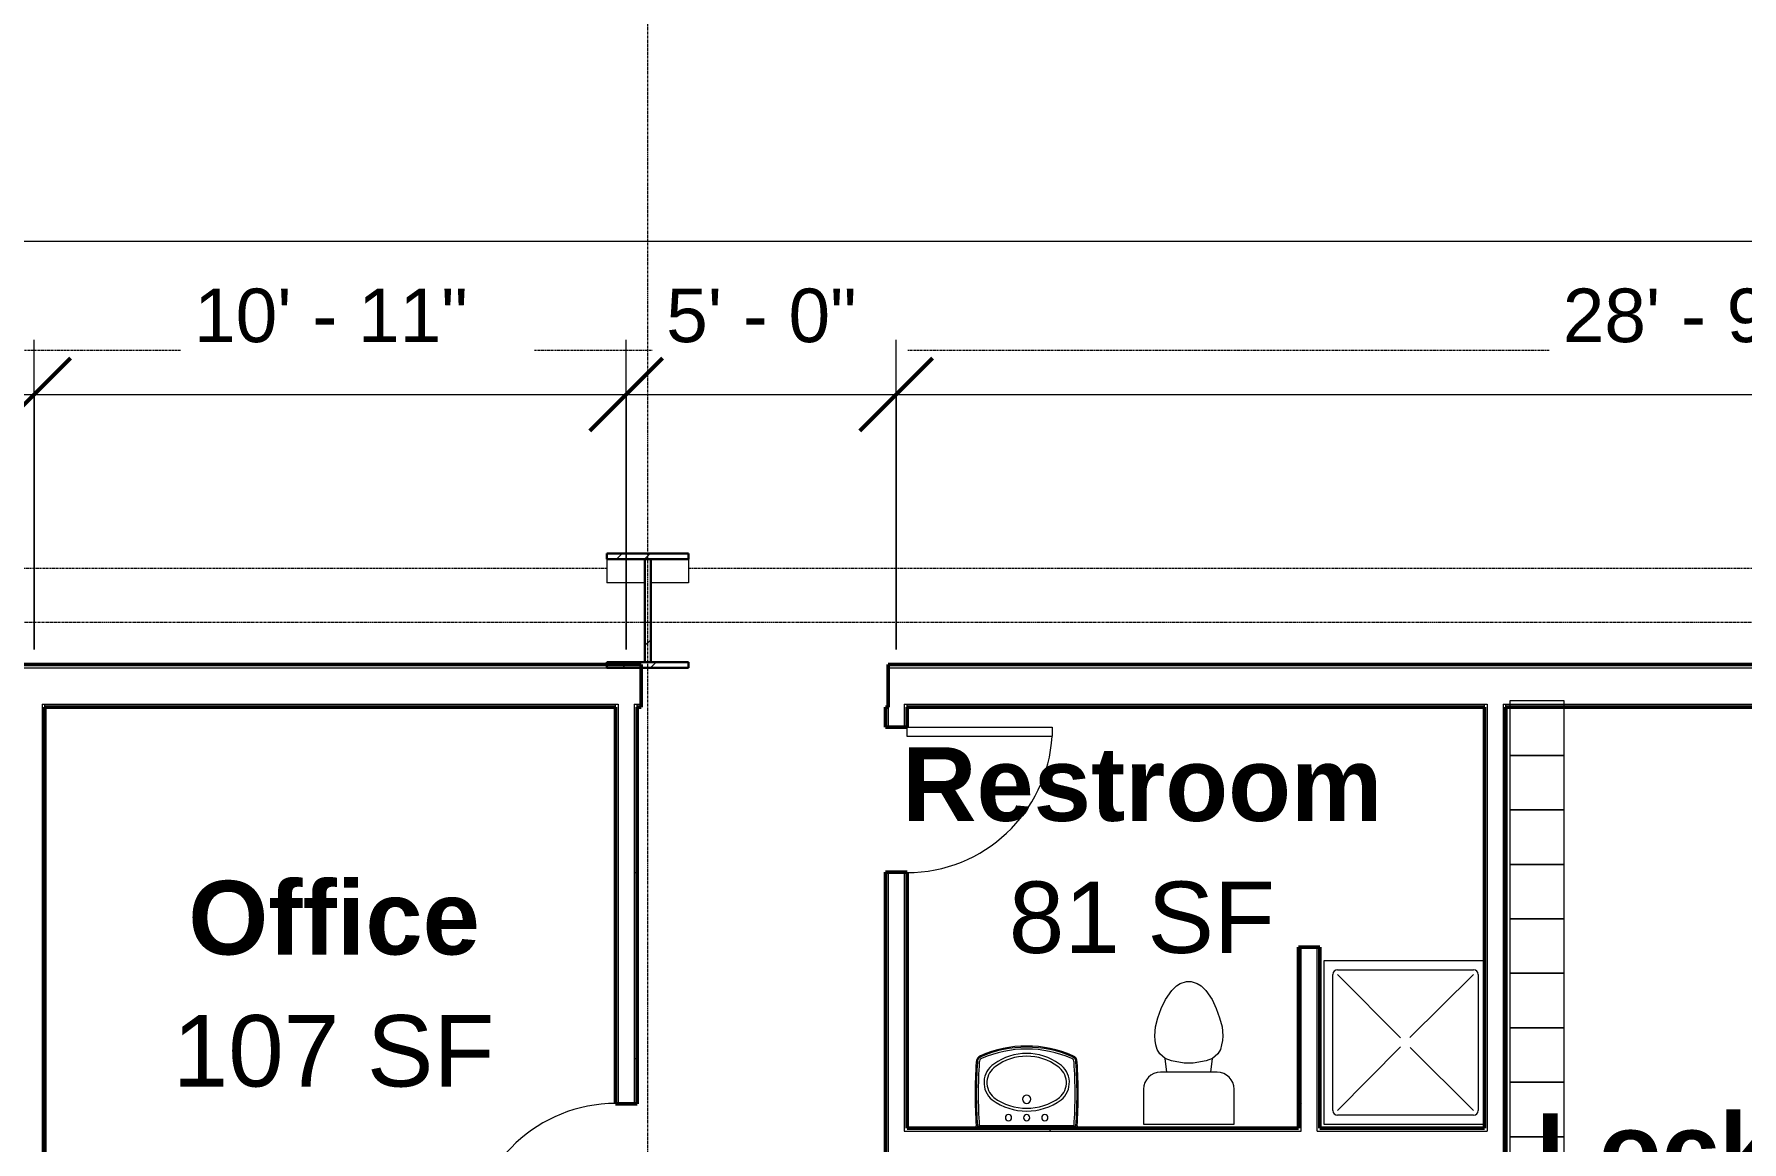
# Model space of a CAD drawing. Header units: inches. Extents: x 21806 to 26875, y -23174 to -20350.
# Drawn here: x 24977.1 to 25353.5, y -22464.4 to -22220.4 of the extents above; entities that cross this region are included whole.
import ezdxf

# ---------------------------------------------------------------- set-up
doc = ezdxf.new("R2010")
doc.units = ezdxf.units.IN
doc.header["$MEASUREMENT"] = 0
doc.linetypes.add('Dash 1_16_', pattern=[0.125, 0.0625, -0.0625])
doc.linetypes.add('Grid Line 1_2_', pattern=[0.875, 0.5, -0.125, 0.125, -0.125])
for name, color, linetype, lineweight in [('A-ANNO-DIMS', 211, 'Continuous', 9), ('A-ANNO-DIMS-128', 211, 'Continuous', 9), ('A-DOOR', 31, 'Continuous', 13), ('A-FLOR', 192, 'Continuous', 13), ('A-FLOR-CLRS', 90, 'Dash 1_16_', 9), ('A-WALL', 113, 'Continuous', 13), ('A-WALL-PATT', 111, 'Continuous', 50), ('I-FURN', 30, 'Continuous', 9), ('I-WALL', 2, 'Continuous', 13), ('L-SITE-WALL', 31, 'Continuous', 13), ('M-AREA-IDEN', 171, 'Continuous', 9), ('P-SANR-FIXT', 6, 'Continuous', 9), ('S-COLS', 52, 'Continuous', 9), ('S-GRID', 1, 'Continuous', 9)]:
    doc.layers.add(name, color=color, linetype=linetype, lineweight=lineweight)
doc.styles.add('Arial', font='arial.ttf', dxfattribs={"height": 11.802395})
doc.styles.add('Arial_2', font='arial.ttf', dxfattribs={"height": 15.736527})
doc.styles.add('Arial_B_1', font='arialbd.ttf', dxfattribs={"height": 16.236099})
doc.dimstyles.new('Linear_-_3_32__Arial_1', dxfattribs={"dimscale": 12, "dimtxt": 12, "dimasz": 1.333333, "dimexe": 1, "dimexo": 0.666667, "dimgap": 0.666667, "dimtad": 1, "dimdec": 0, "dimzin": 1, "dimdsep": 46, "dimlunit": 4, "dimtxsty": 'Arial', "dimblk1": 'OBLIQUE', "dimblk2": 'OBLIQUE', "dimsah": 1, "dimcen": 0.09, "dimdle": 1, "dimazin": 0, "dimtfac": 1, "dimtdec": 4, "dimtix": 1, "dimtmove": 0, "dimatfit": 3, "dimfxl": 1, "dimtvp": 1, "dimtfill": 1, "dimfrac": 2, "dimtolj": 1, "dimtzin": 0, "dimarcsym": 2})
doc.dimstyles.new('Linear_-_3_32__Arial_2', dxfattribs={"dimscale": 12, "dimtxt": 12, "dimasz": 1.333333, "dimexe": 1, "dimexo": 0.666667, "dimgap": 0.666667, "dimtad": 1, "dimdec": 0, "dimzin": 1, "dimdsep": 46, "dimlunit": 4, "dimtxsty": 'Arial', "dimblk1": 'OBLIQUE', "dimblk2": 'OBLIQUE', "dimsah": 1, "dimcen": 0.09, "dimdle": 1, "dimazin": 0, "dimtfac": 1, "dimtdec": 4, "dimtix": 1, "dimtmove": 0, "dimatfit": 3, "dimfxl": 1, "dimtvp": 1, "dimtfill": 1, "dimfrac": 2, "dimtolj": 1, "dimtzin": 0, "dimarcsym": 2})
pattern_1 = [(45, (0, 0), (-12.6713535, 12.6713535), []), (45, (0, 19.2), (-12.6713535, 12.6713535), [])]
pattern_2 = [(0, (0, 0), (40.96, 10.24), [1.69, -29.03, 1.69, -29.03, -163.84]), (0, (0, 0), (40.96, 10.24), [-61.44, 1.69, -59.75, 1.69, -29.03, -71.68]), (0, (0, 0), (40.96, 10.24), [-153.6, 1.69, -18.79, 1.69, -49.51]), (120, (15.36, 5.12), (-29.3481, 30.3524005), [1.69, -29.03, 1.69, -29.03, -163.84]), (120, (15.36, 5.12), (-29.3481, 30.3524005), [-61.44, 1.69, -59.75, 1.69, -29.03, -71.68]), (120, (15.36, 5.12), (-29.3481, 30.3524005), [-153.6, 1.69, -18.79, 1.69, -49.51]), (240, (20.48, 25.6), (-11.6119, -40.5924005), [1.69, -29.03, 1.69, -29.03, -163.84]), (240, (20.48, 25.6), (-11.6119, -40.5924005), [-61.44, 1.69, -59.75, 1.69, -29.03, -71.68]), (240, (20.48, 25.6), (-11.6119, -40.5924005), [-153.6, 1.69, -18.79, 1.69, -49.51])]

# ---------------------------------------------------------------- blocks, each defined once
blk = doc.blocks.new('Locker-Double S_Floor Plan20')
at = {"layer": 'I-FURN', "color": 7}
for p, q in [((12, 12), (0, 12)), ((0, 12), (0, 0)), ((12, 0), (12, 12)), ((0, 0), (12, 0))]:
    blk.add_line(p, q, dxfattribs=at)
blk = doc.blocks.new('Locker-Double S_Floor Plan21')
at = {"layer": 'I-FURN', "color": 7}
for p, q in [((12, 12), (0, 12)), ((0, 12), (0, 0)), ((12, 0), (12, 12)), ((0, 0), (12, 0))]:
    blk.add_line(p, q, dxfattribs=at)
blk = doc.blocks.new('Locker-Double S_Floor Plan40')
at = {"layer": 'I-FURN', "color": 7}
for p, q in [((12, 12), (0, 12)), ((0, 12), (0, 0)), ((12, 0), (12, 12)), ((0, 0), (12, 0))]:
    blk.add_line(p, q, dxfattribs=at)
blk = doc.blocks.new('Locker-Double S_Floor Plan41')
at = {"layer": 'I-FURN', "color": 7}
for p, q in [((12, 12), (0, 12)), ((0, 12), (0, 0)), ((12, 0), (12, 12)), ((0, 0), (12, 0))]:
    blk.add_line(p, q, dxfattribs=at)
blk = doc.blocks.new('Locker-Double S_Floor Plan42')
at = {"layer": 'I-FURN', "color": 7}
for p, q in [((12, 12), (0, 12)), ((0, 12), (0, 0)), ((12, 0), (12, 12)), ((0, 0), (12, 0))]:
    blk.add_line(p, q, dxfattribs=at)
blk = doc.blocks.new('Locker-Double S_Floor Plan43')
at = {"layer": 'I-FURN', "color": 7}
for p, q in [((12, 12), (0, 12)), ((0, 12), (0, 0)), ((12, 0), (12, 12)), ((0, 0), (12, 0))]:
    blk.add_line(p, q, dxfattribs=at)
blk = doc.blocks.new('Locker-Double S_Floor Plan44')
at = {"layer": 'I-FURN', "color": 7}
for p, q in [((12, 12), (0, 12)), ((0, 12), (0, 0)), ((12, 0), (12, 12)), ((0, 0), (12, 0))]:
    blk.add_line(p, q, dxfattribs=at)
blk = doc.blocks.new('Locker-Double S_Floor Plan45')
at = {"layer": 'I-FURN', "color": 7}
for p, q in [((12, 12), (0, 12)), ((0, 12), (0, 0)), ((12, 0), (12, 12)), ((0, 0), (12, 0))]:
    blk.add_line(p, q, dxfattribs=at)
blk = doc.blocks.new('Locker-Double S_Floor Plan46')
at = {"layer": 'I-FURN', "color": 7}
for p, q in [((12, 12), (0, 12)), ((0, 12), (0, 0)), ((12, 0), (12, 12)), ((0, 0), (12, 0))]:
    blk.add_line(p, q, dxfattribs=at)
blk = doc.blocks.new('Locker Rooms_Ryan_ifc-1-First Floor Plan')
at = {"lineweight": 9}
for name, p in [('Locker-Double S_Floor Plan46', (25302.39, -22379.3)), ('Locker-Double S_Floor Plan41', (25302.39, -22391.3)), ('Locker-Double S_Floor Plan42', (25302.39, -22403.3)), ('Locker-Double S_Floor Plan43', (25302.39, -22415.3)), ('Locker-Double S_Floor Plan44', (25302.39, -22427.3)), ('Locker-Double S_Floor Plan45', (25302.39, -22439.3)), ('Locker-Double S_Floor Plan40', (25302.39, -22451.3)), ('Locker-Double S_Floor Plan20', (25302.39, -22463.3)), ('Locker-Double S_Floor Plan21', (25302.39, -22475.3))]:
    blk.add_blockref(name, p, dxfattribs=at)
blk = doc.blocks.new('Single-Flush - 32_ x 84_-460923-First Floor Plan')
at = {"layer": 'A-DOOR', "lineweight": 20}
for p, q in [((14, -2.37), (14, -34.38)), ((16, -2.37), (14, -2.37)), ((16, -2.37), (16, -34.38)), ((16, -34.38), (14, -34.38))]:
    blk.add_line(p, q, dxfattribs=at)
at = {"layer": 'A-DOOR', "lineweight": 9}
blk.add_arc((16, -2.37), 32.07, 180, 266.4241, dxfattribs=at)
blk = doc.blocks.new('Toilet-Domestic-3D - Toilet-Domestic-3D-489637-First Floor Plan')
at = {"layer": 'P-SANR-FIXT'}
for p, q in [((-2.74, 11), (-1.87, 11.5)), ((-1.87, 11.5), (-0.5, 12)), ((-0.5, 12), (0.5, 12)), ((0.5, 12), (1.87, 11.5)), ((1.87, 11.5), (2.74, 11)), ((-6.06, 6), (-5.13, 8)), ((-5.13, 8), (-3.74, 10)), ((-3.74, 10), (-2.74, 11)), ((2.74, 11), (3.74, 10)), ((3.74, 10), (5.13, 8)), ((5.13, 8), (6.06, 6)), ((-7.33, 1.99), (-6.79, 4)), ((-6.79, 4), (-6.06, 6)), ((6.06, 6), (6.79, 4)), ((6.79, 4), (7.33, 1.99)), ((-7.5, 0), (-7.33, 1.99)), ((7.33, 1.99), (7.5, 0)), ((-7.41, -1), (-7.5, 0)), ((-7.24, -2), (-7.41, -1)), ((-6.97, -3), (-7.24, -2)), ((-6.4, -4), (-6.97, -3)), ((6.97, -3), (6.4, -4)), ((7.24, -2), (6.97, -3)), ((7.41, -1), (7.24, -2)), ((7.5, 0), (7.41, -1)), ((-5.21, -5), (-6.4, -4)), ((-3.84, -5.5), (-5.21, -5)), ((-4.86, -8.02), (-5.21, -5)), ((-1, -6), (-3.84, -5.5)), ((1, -6), (-1, -6)), ((3.84, -5.5), (1, -6)), ((5.21, -5), (3.84, -5.5)), ((4.86, -8.02), (5.21, -5)), ((6.4, -4), (5.21, -5)), ((6.25, -8.02), (-6.25, -8.02)), ((-9.98, -11.75), (-9.98, -19.48)), ((9.98, -19.48), (9.98, -11.75)), ((-9.98, -19.48), (9.98, -19.48))]:
    blk.add_line(p, q, dxfattribs=at)
for centre, start, end in [((-6.25, -11.75), 90, 180), ((6.25, -11.75), 0, 90)]:
    blk.add_arc(centre, 3.73, start, end, dxfattribs=at)
blk = doc.blocks.new('Sink-Bathroom-Kohler-Pinoir-2035-8 - Vitreous_China-0-White-670431-First Floor Plan')
at = {"layer": 'P-SANR-FIXT'}
for p, q in [((25184.77, -22461.43), (25184.77, -22460.93)), ((25185.03, -22460.92), (25185.03, -22461.43)), ((25185.44, -22461.43), (25185.44, -22460.91)), ((25195.89, -22460.91), (25185.44, -22460.91)), ((25185.44, -22461.1), (25195.89, -22461.08)), ((25206.34, -22460.91), (25195.89, -22460.91)), ((25195.89, -22461.08), (25206.34, -22461.1)), ((25206.34, -22460.91), (25206.34, -22461.43)), ((25206.75, -22461.43), (25206.75, -22460.92)), ((25207.01, -22460.93), (25207.01, -22461.43))]:
    blk.add_line(p, q, dxfattribs=at)
for centre, radius, start, end in [((25291.12, -22453.9), 106.58, 176.2183, 183.7835), ((25186.32, -22446.87), 1.54, 113.9605, 180.0345), ((25291.12, -22453.9), 106.33, 176.2135, 183.7881), ((25186.32, -22446.87), 1.29, 113.9877, 180.3965), ((25291.12, -22453.9), 105.91, 176.2045, 183.7955), ((25186.32, -22446.87), 0.875, 114.0553, 181.2927), ((25195.89, -22468.73), 25.41, 66.3302, 113.6742), ((25195.89, -22468.73), 25.15, 66.3302, 113.6726), ((25195.89, -22468.73), 24.74, 66.3302, 113.6698), ((25195.89, -22457.14), 12.2, 53.7683, 126.2317), ((25195.89, -22457.14), 11.57, 53.6931, 126.3069), ((25205.48, -22446.86), 0.862, 358.0783, 66.3302), ((25205.48, -22446.86), 1.28, 359.0965, 66.3302), ((25205.48, -22446.86), 1.53, 359.5057, 66.3302), ((25100.66, -22453.9), 105.91, 356.2045, 3.7955), ((25100.66, -22453.9), 106.33, 356.2119, 3.7854), ((25100.66, -22453.9), 106.58, 356.2165, 3.78), ((25191.38, -22451.38), 4.9, 123.5514, 230.6366), ((25191.38, -22451.38), 4.26, 123.3558, 230.4225), ((25200.4, -22451.38), 4.26, 309.5775, 56.6442), ((25200.4, -22451.38), 4.9, 309.3634, 56.4486), ((25195.89, -22455.05), 0.934, 0, 180), ((25195.89, -22444.85), 12.82, 233.5725, 306.4275), ((25195.89, -22444.85), 12.18, 233.6508, 306.3492), ((25195.89, -22455.05), 0.934, 180, 0), ((25191.89, -22459.11), 0.692, 0, 180), ((25191.89, -22459.11), 0.692, 180, 0), ((25195.89, -22459.12), 0.69, 0, 180), ((25195.89, -22459.12), 0.69, 180, 0), ((25199.89, -22459.12), 0.69, 0, 180), ((25199.89, -22459.12), 0.69, 180, 0)]:
    blk.add_arc(centre, radius, start, end, dxfattribs=at)
blk = doc.blocks.new('Shower Base-3D - 36_ x 36_-670432-First Floor Plan')
at = {"layer": 'P-SANR-FIXT'}
for p, q in [((17.37, 18), (-18, 18)), ((-18, 18), (-18, -18)), ((-15, 16), (15, 16)), ((-16, -15), (-16, 15)), ((-1.12, 1), (-15, 15)), ((0.97, 1.14), (15, 15)), ((16, 15), (16, -15)), ((-1.13, -0.98), (-15, -15)), ((1.01, -1.11), (15, -15)), ((-18, -18), (17.38, -18)), ((15, -16), (-15, -16))]:
    blk.add_line(p, q, dxfattribs=at)
for centre, start, end in [((-15, 15), 90, 180), ((15, 15), 360, 90), ((-15, -15), 180, 270), ((15, -15), 270, 0)]:
    blk.add_arc(centre, 1, start, end, dxfattribs=at)
blk = doc.blocks.new('DIMBLOCK14-First Floor Plan')
at = {"layer": 'A-ANNO-DIMS-128'}
for p, q in [((24629.14, -22355.99), (24629.14, -22287.78)), ((24977.14, -22355.99), (24977.14, -22287.78)), ((24617.14, -22299.78), (24977.14, -22299.78)), ((24629.14, -22299.78), (24629.14, -22355.99)), ((24977.14, -22299.78), (24977.14, -22355.99))]:
    blk.add_line(p, q, dxfattribs=at)
at = {"layer": 'A-ANNO-DIMS-128', "lineweight": 50}
for p, q in [((24629.14, -22299.78), (24637.14, -22291.78)), ((24977.14, -22299.78), (24985.14, -22291.78)), ((24629.14, -22299.78), (24621.14, -22307.78)), ((24977.14, -22299.78), (24969.14, -22307.78))]:
    blk.add_line(p, q, dxfattribs=at)
at = {"layer": 'A-ANNO-DIMS-128', "color": 0, "insert": (24777.66, -22276.47), "char_height": 11.802, "width": 61.1446, "attachment_point": 1, "line_spacing_factor": 0.938532, "style": 'Arial', "bg_fill": 3, "box_fill_scale": 1.25, "bg_fill_color": 0, "bg_fill_transparency": 0}
blk.add_mtext('29\' - 0"', dxfattribs=at)
blk = doc.blocks.new('_Oblique')
at = {"color": 0, "linetype": 'ByBlock', "lineweight": -2}
blk.add_line((-0.5, -0.5), (0.5, 0.5), dxfattribs=at)
blk = doc.blocks.new('DIMBLOCK15-First Floor Plan')
at = {"layer": 'A-ANNO-DIMS-128'}
for p, q in [((24977.14, -22355.99), (24977.14, -22287.78)), ((25107.64, -22355.99), (25107.64, -22287.78)), ((24977.14, -22299.78), (25107.64, -22299.78)), ((24977.14, -22299.78), (24977.14, -22355.99)), ((25107.64, -22299.78), (25107.64, -22355.99))]:
    blk.add_line(p, q, dxfattribs=at)
at = {"layer": 'A-ANNO-DIMS-128', "lineweight": 50}
for p, q in [((24977.14, -22299.78), (24985.14, -22291.78)), ((25107.64, -22299.78), (25115.64, -22291.78)), ((24977.14, -22299.78), (24969.14, -22307.78)), ((25107.64, -22299.78), (25099.64, -22307.78))]:
    blk.add_line(p, q, dxfattribs=at)
at = {"layer": 'A-ANNO-DIMS-128', "color": 0, "insert": (25012.39, -22276.47), "char_height": 11.802, "width": 72, "attachment_point": 1, "line_spacing_factor": 0.938532, "style": 'Arial', "bg_fill": 3, "box_fill_scale": 1.25, "bg_fill_color": 0, "bg_fill_transparency": 0}
blk.add_mtext('10\' - 11"', dxfattribs=at)
blk = doc.blocks.new('DIMBLOCK16-First Floor Plan')
at = {"layer": 'A-ANNO-DIMS-128'}
for p, q in [((25107.64, -22355.99), (25107.64, -22287.78)), ((25167.14, -22355.99), (25167.14, -22287.78)), ((25107.64, -22299.78), (25167.14, -22299.78)), ((25107.64, -22299.78), (25107.64, -22355.99)), ((25167.14, -22299.78), (25167.14, -22355.99))]:
    blk.add_line(p, q, dxfattribs=at)
at = {"layer": 'A-ANNO-DIMS-128', "lineweight": 50}
for p, q in [((25107.64, -22299.78), (25115.64, -22291.78)), ((25167.14, -22299.78), (25175.14, -22291.78)), ((25107.64, -22299.78), (25099.64, -22307.78)), ((25167.14, -22299.78), (25159.14, -22307.78))]:
    blk.add_line(p, q, dxfattribs=at)
at = {"layer": 'A-ANNO-DIMS-128', "color": 0, "insert": (25116.44, -22276.47), "char_height": 11.802, "width": 50.2892, "attachment_point": 1, "line_spacing_factor": 0.938532, "style": 'Arial', "bg_fill": 3, "box_fill_scale": 1.25, "bg_fill_color": 0, "bg_fill_transparency": 0}
blk.add_mtext('5\' - 0"', dxfattribs=at)
blk = doc.blocks.new('DIMBLOCK17-First Floor Plan')
at = {"layer": 'A-ANNO-DIMS-128'}
for p, q in [((25167.14, -22355.99), (25167.14, -22287.78)), ((25511.89, -22302.63), (25511.89, -22287.78)), ((25167.14, -22299.78), (25511.89, -22299.78)), ((25167.14, -22299.78), (25167.14, -22355.99)), ((25511.89, -22299.78), (25511.89, -22302.63))]:
    blk.add_line(p, q, dxfattribs=at)
at = {"layer": 'A-ANNO-DIMS-128', "lineweight": 50}
for p, q in [((25167.14, -22299.78), (25175.14, -22291.78)), ((25511.89, -22299.78), (25519.89, -22291.78)), ((25167.14, -22299.78), (25159.14, -22307.78)), ((25511.89, -22299.78), (25503.89, -22307.78))]:
    blk.add_line(p, q, dxfattribs=at)
at = {"layer": 'A-ANNO-DIMS-128', "color": 0, "insert": (25314.04, -22276.47), "char_height": 11.802, "width": 61.1446, "attachment_point": 1, "line_spacing_factor": 0.938532, "style": 'Arial', "bg_fill": 3, "box_fill_scale": 1.25, "bg_fill_color": 0, "bg_fill_transparency": 0}
blk.add_mtext('28\' - 9"', dxfattribs=at)

msp = doc.modelspace()

# ---------------------------------------------------------------- hatches: boundary and pattern name
at = {"layer": 'A-WALL-PATT', "lineweight": 9}
h = msp.add_hatch(dxfattribs=at)
h.set_pattern_fill('FP_10', color=256, style=0, pattern_type=2)
h.set_pattern_definition(pattern_2)
h.paths.add_polyline_path([(25726.39, -22368.68), (25726.39, -22368.05), (25725.52, -22368.05), (25725.52, -22368.68)], flags=0)
h.paths.add_polyline_path([(25720.77, -22368.68), (25720.77, -22368.05), (25583.85, -22368.05), (25583.85, -22368.68), (25672.66, -22368.68)], flags=0)
h.paths.add_polyline_path([(25582.85, -22368.68), (25582.85, -22368.05), (25577.85, -22368.05), (25577.85, -22368.68)], flags=0)
h.paths.add_polyline_path([(25576.85, -22368.68), (25576.85, -22368.05), (25546.77, -22368.05), (25546.77, -22368.68)], flags=0)
h.paths.add_polyline_path([(25450.02, -22368.68), (25450.02, -22368.05), (25446.93, -22368.07), (25446.93, -22368.68)], flags=0)
h.paths.add_polyline_path([(25445.93, -22368.68), (25445.93, -22368.05), (25440.93, -22368.09), (25440.93, -22368.68)], flags=0)
h.paths.add_polyline_path([(25439.93, -22368.68), (25439.93, -22368.05), (25301.52, -22368.05), (25301.52, -22368.68), (25396.2, -22368.68)], flags=0)
h.paths.add_polyline_path([(25296.77, -22368.68), (25296.77, -22368.05), (25169.52, -22368.05), (25169.52, -22368.68), (25257.96, -22368.68)], flags=0)
h.paths.add_polyline_path([(25105.27, -22368.68), (25105.27, -22368.05), (24979.52, -22368.05), (24979.52, -22368.68), (24981.5, -22368.68)], flags=0)
h.paths.add_polyline_path([(25110.89, -22368.68), (25110.89, -22368.05), (25110.02, -22368.05), (25110.02, -22368.68)], flags=0)
h.paths.add_polyline_path([(24974.77, -22368.68), (24974.77, -22368.05), (24937.89, -22368.05), (24937.89, -22368.68)], flags=0)
h.paths.add_polyline_path([(24865.89, -22368.68), (24865.89, -22368.05), (24631.52, -22368.05), (24631.52, -22368.68), (24705.03, -22368.68)], flags=0)
h = msp.add_hatch(dxfattribs=at)
h.set_pattern_fill('FP_10', color=256, style=0, pattern_type=2)
h.set_pattern_definition(pattern_2)
h.paths.add_polyline_path([(24979.52, -22787.3), (24979.52, -22627.05), (24978.89, -22627.05), (24978.89, -22787.3)], flags=0)
h.paths.add_polyline_path([(24979.52, -22623.55), (24979.52, -22495.05), (24978.89, -22495.05), (24978.89, -22623.55)], flags=0)
h.paths.add_polyline_path([(24978.89, -22491.55), (24979.52, -22491.55), (24979.52, -22368.05), (24978.89, -22368.05), (24978.89, -22414.22)], flags=0)
h = msp.add_hatch(dxfattribs=at)
h.set_pattern_fill('FP_10', color=256, style=0, pattern_type=2)
h.set_pattern_definition(pattern_2)
h.paths.add_polyline_path([(25105.89, -22622.93), (25105.89, -22618.05), (25105.27, -22618.05), (25105.27, -22622.93)], flags=0)
h.paths.add_polyline_path([(25105.27, -22586.05), (25105.89, -22586.05), (25105.89, -22495.05), (25105.27, -22495.05), (25105.27, -22569.15)], flags=0)
h.paths.add_polyline_path([(25105.27, -22491.55), (25105.89, -22491.55), (25105.89, -22488.05), (25105.27, -22488.05), (25105.27, -22490.93)], flags=0)
h.paths.add_polyline_path([(25105.27, -22456.05), (25105.89, -22456.05), (25105.89, -22368.05), (25105.27, -22368.05), (25105.27, -22414.22)], flags=0)
h = msp.add_hatch(dxfattribs=at)
h.set_pattern_fill('FP_10', color=256, style=0, pattern_type=2)
h.set_pattern_definition(pattern_2)
h.paths.add_polyline_path([(25110.02, -22622.93), (25110.02, -22618.05), (25109.39, -22618.05), (25109.39, -22622.93)], flags=0)
h.paths.add_polyline_path([(25110.02, -22586.05), (25110.02, -22488.05), (25109.39, -22488.05), (25109.39, -22586.05)], flags=0)
h.paths.add_polyline_path([(25109.39, -22456.05), (25110.02, -22456.05), (25110.02, -22368.05), (25109.39, -22368.05), (25109.39, -22414.22)], flags=0)
h = msp.add_hatch(dxfattribs=at)
h.set_pattern_fill('FP_10', color=256, style=0, pattern_type=2)
h.set_pattern_definition(pattern_2)
h.paths.add_polyline_path([(25164.77, -22787.3), (25165.39, -22787.3), (25165.39, -22627.05), (25164.77, -22627.05), (25164.77, -22786.68)], flags=0)
h.paths.add_polyline_path([(25164.77, -22623.55), (25165.39, -22623.55), (25165.39, -22600.05), (25164.77, -22600.05), (25164.77, -22622.93)], flags=0)
h.paths.add_polyline_path([(25164.77, -22568.05), (25165.39, -22568.05), (25165.39, -22551.05), (25164.77, -22551.05)], flags=0)
h.paths.add_polyline_path([(25164.77, -22519.05), (25165.39, -22519.05), (25165.39, -22405.05), (25164.77, -22405.05), (25164.77, -22491.68)], flags=0)
h.paths.add_polyline_path([(25165.39, -22373.05), (25165.39, -22368.68), (25164.77, -22368.68), (25164.77, -22373.05)], flags=0)
h = msp.add_hatch(dxfattribs=at)
h.set_pattern_fill('FP_10', color=256, style=0, pattern_type=2)
h.set_pattern_definition(pattern_2)
h.paths.add_polyline_path([(25169.52, -22787.3), (25169.52, -22600.05), (25168.89, -22600.05), (25168.89, -22787.3)], flags=0)
h.paths.add_polyline_path([(25168.89, -22568.05), (25169.52, -22568.05), (25169.52, -22561.05), (25168.89, -22561.05)], flags=0)
h.paths.add_polyline_path([(25168.89, -22557.55), (25169.52, -22557.55), (25169.52, -22551.05), (25168.89, -22551.05)], flags=0)
h.paths.add_polyline_path([(25169.52, -22519.05), (25169.52, -22465.55), (25168.89, -22465.55), (25168.89, -22519.05)], flags=0)
h.paths.add_polyline_path([(25168.89, -22462.05), (25169.52, -22462.05), (25169.52, -22405.05), (25168.89, -22405.05), (25168.89, -22414.22)], flags=0)
h.paths.add_polyline_path([(25169.52, -22373.05), (25169.52, -22368.05), (25168.89, -22368.05), (25168.89, -22373.05)], flags=0)
h = msp.add_hatch(dxfattribs=at)
h.set_pattern_fill('FP_10', color=256, style=0, pattern_type=2)
h.set_pattern_definition(pattern_2)
h.paths.add_polyline_path([(25297.39, -22787.3), (25297.39, -22561.05), (25296.77, -22561.05), (25296.77, -22787.3)], flags=0)
h.paths.add_polyline_path([(25296.77, -22557.55), (25297.39, -22557.55), (25297.39, -22465.55), (25296.77, -22465.55), (25296.77, -22556.93)], flags=0)
h.paths.add_polyline_path([(25297.39, -22462.05), (25297.39, -22368.05), (25296.77, -22368.05), (25296.77, -22462.05)], flags=0)
h = msp.add_hatch(dxfattribs=at)
h.set_pattern_fill('FP_10', color=256, style=0, pattern_type=2)
h.set_pattern_definition(pattern_2)
h.paths.add_polyline_path([(25300.89, -22787.3), (25301.52, -22787.3), (25301.52, -22368.05), (25300.89, -22368.05), (25300.89, -22786.68)], flags=0)
h = msp.add_hatch(dxfattribs=at)
h.set_pattern_fill('FP_10', color=256, style=0, pattern_type=2)
h.set_pattern_definition(pattern_2)
h.paths.add_polyline_path([(25256.39, -22461.43), (25256.39, -22421.55), (25255.77, -22421.55), (25255.77, -22461.43)], flags=0)
h = msp.add_hatch(dxfattribs=at)
h.set_pattern_fill('FP_10', color=256, style=0, pattern_type=2)
h.set_pattern_definition(pattern_2)
h.paths.add_polyline_path([(25296.77, -22462.05), (25296.77, -22461.43), (25259.89, -22461.43), (25259.89, -22462.05)], flags=0)
h.paths.add_polyline_path([(25256.39, -22462.05), (25256.39, -22461.43), (25169.52, -22461.43), (25169.52, -22462.05), (25188.85, -22462.05)], flags=0)
at = {"layer": 'S-COLS'}
h = msp.add_hatch(dxfattribs=at)
h.set_pattern_fill('FP_1', color=256, style=0, pattern_type=2)
h.set_pattern_definition(pattern_1)
h.paths.add_polyline_path([(25103.39, -22336.05), (25121.39, -22336.05), (25121.39, -22334.8), (25103.39, -22334.8)], flags=0)
h = msp.add_hatch(dxfattribs=at)
h.set_pattern_fill('FP_1', color=256, style=0, pattern_type=2)
h.set_pattern_definition(pattern_1)
h.paths.add_polyline_path([(25113.02, -22358.8), (25113.02, -22336.05), (25111.77, -22336.05), (25111.77, -22358.8)], flags=0)
h = msp.add_hatch(dxfattribs=at)
h.set_pattern_fill('FP_1', color=256, style=0, pattern_type=2)
h.set_pattern_definition(pattern_1)
h.paths.add_polyline_path([(25121.39, -22360.05), (25121.39, -22358.8), (25103.39, -22358.8), (25103.39, -22360.05), (25119.73, -22360.05)], flags=0)

# ---------------------------------------------------------------- linework, layer by layer
at = {"layer": 'A-FLOR'}
msp.add_line((24603.39, -22266.05), (26010.64, -22266.05), dxfattribs=at)
at = {"layer": 'A-FLOR-CLRS'}
for p, q in [((24651.39, -22290.05), (25927.39, -22290.05)), ((24831.89, -22338.05), (25103.39, -22338.05)), ((25121.39, -22338.05), (25392.89, -22338.05))]:
    msp.add_line(p, q, dxfattribs=at)
at = {"layer": 'A-WALL'}
for p, q in [((24937.89, -22360.05), (25110.89, -22360.05)), ((25165.39, -22360.05), (25450.02, -22360.05)), ((24978.89, -22368.05), (24978.89, -22491.55)), ((24978.89, -22368.05), (25105.89, -22368.05)), ((24979.52, -22368.68), (24979.52, -22368.05)), ((25105.27, -22368.68), (25105.27, -22368.05)), ((25105.89, -22368.05), (25105.89, -22456.05)), ((25109.39, -22368.05), (25109.39, -22456.05)), ((25109.39, -22368.05), (25110.89, -22368.05)), ((25110.02, -22368.68), (25110.02, -22368.05)), ((25165.39, -22368.68), (25165.39, -22373.05)), ((25168.89, -22368.05), (25168.89, -22373.05)), ((25168.89, -22368.05), (25297.39, -22368.05)), ((25169.52, -22368.68), (25169.52, -22368.05)), ((25296.77, -22368.68), (25296.77, -22368.05)), ((25297.39, -22368.05), (25297.39, -22462.05)), ((25300.89, -22368.05), (25439.93, -22368.05)), ((25300.89, -22368.05), (25300.89, -22787.3)), ((25301.52, -22368.68), (25301.52, -22368.05)), ((25165.39, -22405.05), (25165.39, -22519.05)), ((25168.89, -22405.05), (25168.89, -22462.05)), ((25256.39, -22462.05), (25256.39, -22421.55)), ((25259.89, -22462.05), (25259.89, -22421.55)), ((25168.89, -22462.05), (25256.39, -22462.05)), ((25259.89, -22462.05), (25297.39, -22462.05))]:
    msp.add_line(p, q, dxfattribs=at)
at = {"layer": 'I-WALL', "lineweight": 50}
for p, q in [((24979.52, -22490.93), (24979.52, -22368.68)), ((25105.27, -22368.68), (25105.27, -22456.05)), ((25110.02, -22456.05), (25110.02, -22368.68)), ((25165.39, -22368.68), (25164.77, -22368.68)), ((25164.77, -22368.68), (25164.77, -22373.05)), ((25169.52, -22373.05), (25169.52, -22368.68)), ((25296.77, -22368.68), (25296.77, -22461.43)), ((25301.52, -22786.68), (25301.52, -22368.68)), ((25164.77, -22373.05), (25169.52, -22373.05)), ((25169.52, -22405.05), (25164.77, -22405.05)), ((25164.77, -22405.05), (25164.77, -22519.05)), ((25169.52, -22461.43), (25169.52, -22405.05)), ((25255.77, -22421.55), (25255.77, -22461.43)), ((25260.52, -22421.55), (25255.77, -22421.55)), ((25260.52, -22461.43), (25260.52, -22421.55)), ((25105.27, -22456.05), (25110.02, -22456.05)), ((25255.77, -22461.43), (25169.52, -22461.43)), ((25296.77, -22461.43), (25260.52, -22461.43))]:
    msp.add_line(p, q, dxfattribs=at)
at = {"layer": 'L-SITE-WALL', "lineweight": 50}
for p, q in [((25110.89, -22359.3), (24937.89, -22359.3)), ((25110.89, -22368.68), (25110.89, -22359.3)), ((25450.02, -22359.3), (25165.39, -22359.3)), ((25165.39, -22359.3), (25165.39, -22368.68)), ((24979.52, -22368.68), (25105.27, -22368.68)), ((25110.02, -22368.68), (25110.89, -22368.68)), ((25169.52, -22368.68), (25296.77, -22368.68)), ((25301.52, -22368.68), (25439.93, -22368.68))]:
    msp.add_line(p, q, dxfattribs=at)
at = {"layer": 'S-COLS', "lineweight": 30}
for p, q in [((25121.39, -22334.8), (25103.39, -22334.8)), ((25103.39, -22334.8), (25103.39, -22336.05)), ((25103.39, -22336.05), (25121.39, -22336.05)), ((25113.02, -22336.05), (25111.77, -22336.05)), ((25111.77, -22336.05), (25111.77, -22358.8)), ((25113.02, -22358.8), (25113.02, -22336.05)), ((25121.39, -22336.05), (25121.39, -22334.8)), ((25103.39, -22358.8), (25103.39, -22360.05)), ((25121.39, -22358.8), (25103.39, -22358.8)), ((25103.39, -22360.05), (25121.39, -22360.05)), ((25111.77, -22358.8), (25113.02, -22358.8)), ((25121.39, -22360.05), (25121.39, -22358.8))]:
    msp.add_line(p, q, dxfattribs=at)
at = {"layer": 'S-COLS'}
for p, q in [((25103.39, -22336.05), (25103.39, -22341.31)), ((25121.39, -22336.05), (25121.39, -22341.31)), ((25111.77, -22341.31), (25103.39, -22341.31)), ((25121.39, -22341.31), (25113.02, -22341.31))]:
    msp.add_line(p, q, dxfattribs=at)
at = {"layer": 'S-GRID', "linetype": 'Grid Line 1_2_'}
for p, q in [((25112.39, -23162.87), (25112.39, -20779.92)), ((26875.46, -22350.05), (22016.39, -22350.05))]:
    msp.add_line(p, q, dxfattribs=at)

# ---------------------------------------------------------------- block references
at = {"layer": 'A-DOOR'}
for p, rotation in [((25167.14, -22389.05), 90), ((25107.64, -22472.05), 270)]:
    msp.add_blockref('Single-Flush - 32_ x 84_-460923-First Floor Plan', p, dxfattribs=dict(at, rotation=rotation))
at = {"layer": 'P-SANR-FIXT'}
for name, p in [('Shower Base-3D - 36_ x 36_-670432-First Floor Plan', (25279.39, -22442.55)), ('Toilet-Domestic-3D - Toilet-Domestic-3D-489637-First Floor Plan', (25231.62, -22441.08)), ('Sink-Bathroom-Kohler-Pinoir-2035-8 - Vitreous_China-0-White-670431-First Floor Plan', (0, 0))]:
    msp.add_blockref(name, p, dxfattribs=at)

# ---------------------------------------------------------------- texts
at = {"layer": 'M-AREA-IDEN', "attachment_point": 2, "line_spacing_factor": 0.938532}
for s, insert, char_height, width, style in [('Restroom', (25221.38, -22377.51), 16.236, 122.88, 'Arial_B_1'), ('Office', (25043.24, -22406.93), 16.236, 74.688, 'Arial_B_1'), ('81 SF', (25221.27, -22407.09), 15.737, 69.888, 'Arial_2'), ('107 SF', (25043.13, -22436.51), 15.737, 84.48, 'Arial_2'), ('Locker Room Men', (25406.46, -22458.16), 16.2361, 228.096, 'Arial_B_1')]:
    msp.add_mtext(s, dxfattribs=dict(at, insert=insert, char_height=char_height, width=width, style=style))

# ---------------------------------------------------------------- next in the draw order: dimensions: what is measured, and where the dimension line sits
at = {"layer": 'A-ANNO-DIMS'}
dim = msp.add_linear_dim(base=(24977.14, -22299.78), p1=(24629.14, -22363.99), p2=(24977.14, -22363.99), dimstyle='Linear_-_3_32__Arial_1', override={"dimpost": '<>', "dimfxl": 348}, dxfattribs=at)
dim.commit()
dim.dimension.update_dxf_attribs({"geometry": 'DIMBLOCK14-First Floor Plan', "text_midpoint": (24803.14, -22285.75)})

# ---------------------------------------------------------------- next in the draw order: dimensions: what is measured, and where the dimension line sits
dim = msp.add_linear_dim(base=(25107.64022535, -22299.77702584), p1=(24977.14022535, -22363.9903104), p2=(25107.64022535, -22363.9903104), dimstyle='Linear_-_3_32__Arial_1', override={"dimpost": '<>', "dimfxl": 130.5}, dxfattribs=at)
dim.commit()
dim.dimension.update_dxf_attribs({"geometry": 'DIMBLOCK15-First Floor Plan', "text_midpoint": (25042.39022535, -22285.75104162)})

# ---------------------------------------------------------------- next in the draw order: dimensions: what is measured, and where the dimension line sits
dim = msp.add_linear_dim(base=(25167.14022535, -22299.77702584), p1=(25107.64022535, -22363.9903104), p2=(25167.14022535, -22363.9903104), dimstyle='Linear_-_3_32__Arial_1', override={"dimpost": '<>', "dimfxl": 59.5}, dxfattribs=at)
dim.commit()
dim.dimension.update_dxf_attribs({"geometry": 'DIMBLOCK16-First Floor Plan', "text_midpoint": (25137.39022535, -22285.75104162)})

# ---------------------------------------------------------------- next in the draw order: dimensions: what is measured, and where the dimension line sits
dim = msp.add_linear_dim(base=(25511.89, -22299.78), p1=(25167.14, -22363.99), p2=(25511.89, -22310.63), dimstyle='Linear_-_3_32__Arial_2', override={"dimpost": '<>', "dimfxl": 348.855849}, dxfattribs=at)
dim.commit()
dim.dimension.update_dxf_attribs({"geometry": 'DIMBLOCK17-First Floor Plan', "text_midpoint": (25339.52, -22285.75)})

# ---------------------------------------------------------------- next in the draw order: block references
at = {"lineweight": 5}
msp.add_blockref('Locker Rooms_Ryan_ifc-1-First Floor Plan', (0, 0), dxfattribs=at)

doc.saveas('drawing.dxf')
